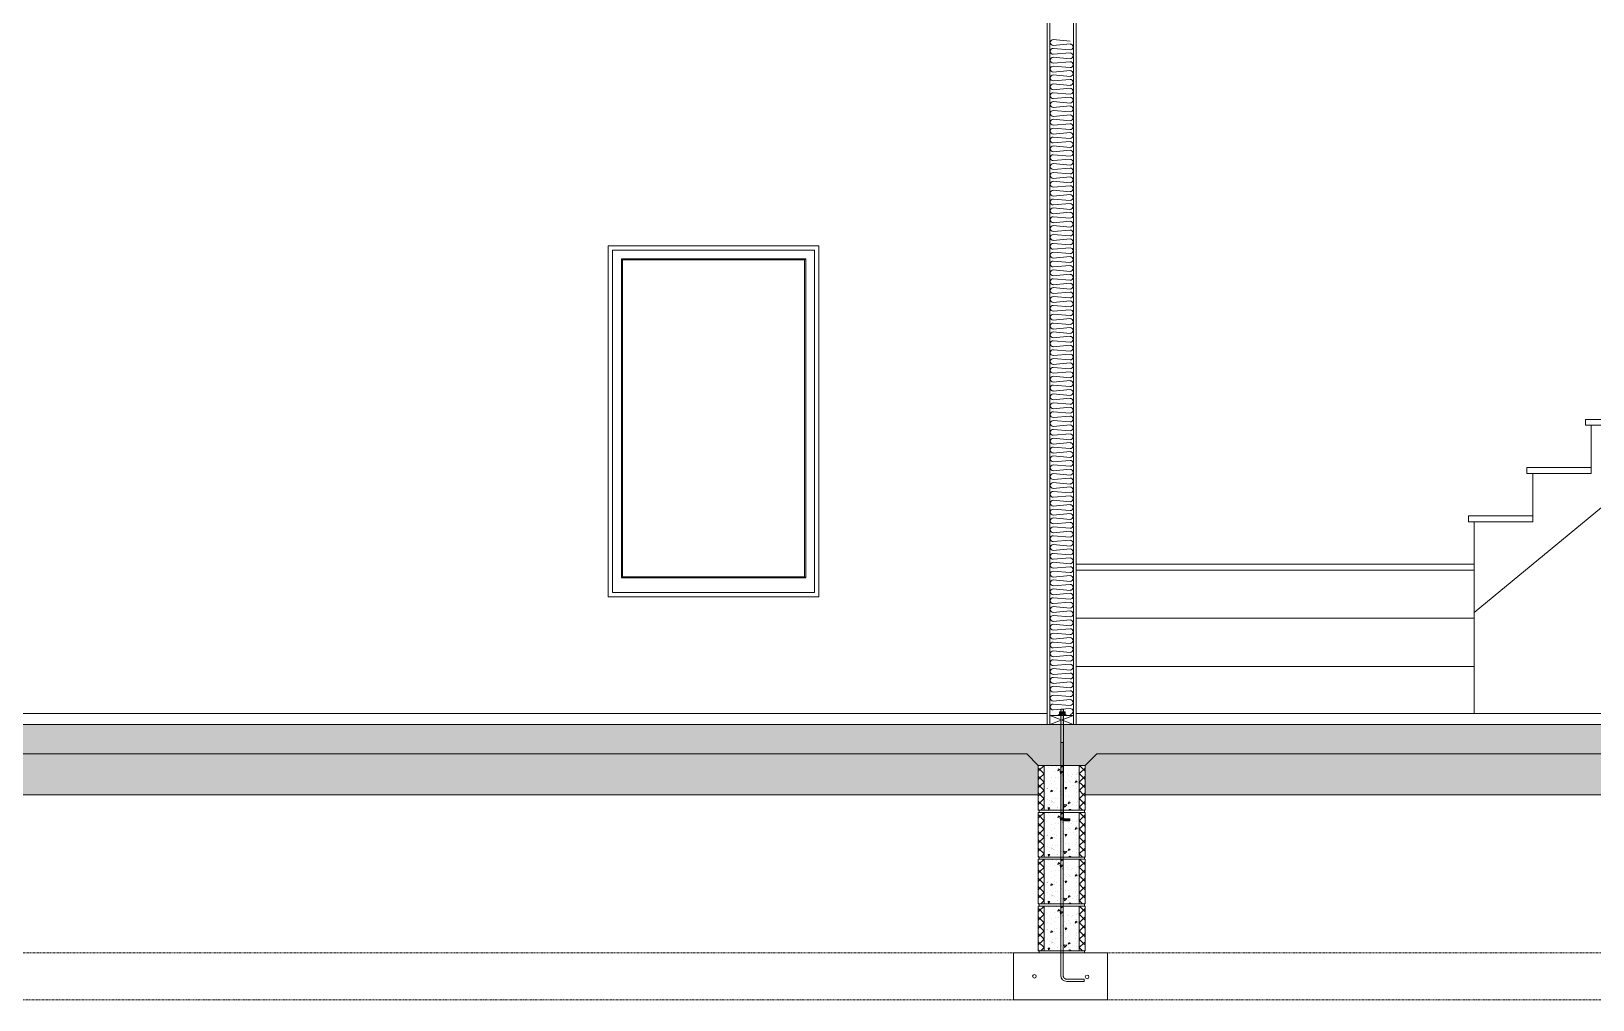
# Model space of a CAD drawing. Header units: inches. Extents: x 99 to 15695, y -7208 to 2559.
# Drawn here: x 13480.2 to 13747, y -3885.4 to -3719.9 of the extents above; entities that cross this region are included whole.
import ezdxf

# ---------------------------------------------------------------- set-up
doc = ezdxf.new("R2010")
doc.units = ezdxf.units.IN
doc.header["$LTSCALE"] = 96
doc.header["$MEASUREMENT"] = 0
doc.linetypes.add('Dash', pattern=[0.225, 0.15, -0.075])
doc.layers.get('0').update_dxf_attribs({"lineweight": 5})
doc.layers.add('Common', color=4, linetype='Continuous', lineweight=5)
doc.layers.add('Hatch', color=7, linetype='Continuous', lineweight=0, true_color=0x919191)
doc.layers.add('Insulate', color=7, linetype='Continuous', lineweight=0, true_color=0x918d8e)
pattern_1 = [(228.0127875, (6990.69236, -6397.67975), (-40, -45), [0.67268, -66.5954402]), (184.9697407, (6990.24236, -6398.17975), (60, 5), [1.15434, -114.2796238]), (132.510447, (6989.09236, -6398.27975), (50, -55), [0.81394, -80.580163]), (267.273689, (6987.14236, -6399.52975), (5, 100), [1.05119, -104.0677902]), (292.833654, (6987.09236, -6400.57975), (-25, 60), [1.030775, -102.0468656]), (357.273689, (6987.49236, -6401.52975), (-100, 5), [1.05119, -104.0677902]), (37.6942405, (6988.54236, -6401.57975), (-65, -50), [1.390145, -137.6242427]), (72.2553284, (6989.64236, -6400.72975), (35, 110), [1.31244, -129.9316075]), (121.4295656, (6990.04236, -6399.47975), (-40, 65), [1.05475, -104.4203655]), (175.236358, (6989.49236, -6398.57975), (55, -5), [1.20416, -59.003813]), (222.3974378, (6988.29236, -6398.47975), (-60, -55), [1.55724, -154.166875]), (138.814075, (6992.09236, -6399.57975), (-35, 30), [0.531505, -52.619224]), (171.4692344, (6991.69236, -6399.22975), (65, -10), [1.011185, -100.107557]), (225, (6990.6924, -6399.0797), (-3e-15, -5), [0.707105, -6.3639628]), (203.198591, (6990.34236, -6398.47975), (25, 10), [0.38079, -37.6980755]), (291.80141, (6989.9924, -6398.6297), (-5, 15), [0.538515, -26.387309]), (30.963757, (6990.1924, -6399.12975), (15, 10), [0.874645, -28.2801145]), (161.56505, (6990.9424, -6398.6797), (10, -5), [0.632455, -15.1789333]), (16.3895403, (6987.09236, -6398.62975), (50, 15), [0.886, -87.7142257]), (70.346176, (6987.94236, -6398.37975), (-20, -55), [0.743305, -73.5870387]), (293.198591, (6990.94236, -6397.67975), (-10, 25), [0.761575, -37.3172905]), (343.6104597, (6991.24236, -6398.37975), (-50, 15), [0.886, -87.7142257]), (339.443955, (6987.09236, -6401.72975), (-25, 10), [0.8544, -41.8656187]), (294.7751406, (6987.89236, -6402.02975), (-25, 55), [0.71589, -70.8732153]), (66.801409, (6990.99236, -6402.67975), (10, 25), [0.761575, -37.3172905]), (17.3540246, (6991.29236, -6401.97975), (-65, -20), [0.838155, -82.977118]), (69.443955, (6988.54236, -6402.67975), (-10, -25), [0.4272, -42.2928187]), (101.309932, (6990.6924, -6402.6797), (-5, 20), [0.25495, -25.2401476]), (165.963757, (6990.6424, -6402.4297), (15, -5), [1.030775, -19.584753]), (186.009006, (6989.64236, -6402.17975), (50, 5), [0.95525, -94.569616]), (303.690068, (6990.1924, -6399.5797), (-5, 10), [0.72111, -17.3066464]), (353.1572266, (6990.59236, -6400.17975), (85, -10), [1.25897, -124.637813]), (60.945396, (6991.84236, -6400.32975), (-20, -35), [0.51478, -50.9633707]), (90, (6992.0924, -6399.8797), (-5, 5), [0.3, -4.7]), (120.256437, (6989.54236, -6402.02975), (20, -35), [0.69462, -68.7676]), (48.0127875, (6989.19236, -6401.42975), (40, 45), [1.34536, -65.9227602]), (0, (6990.0924, -6400.4297), (5, 5), [1.3, -3.7]), (325.3048465, (6991.39236, -6400.42975), (50, -35), [0.79057, -78.2663715]), (254.054604, (6992.04236, -6400.87975), (-5, -20), [0.72801, -35.6725394]), (207.6459754, (6991.84236, -6401.57975), (-95, -50), [1.185325, -117.347371]), (175.4260787, (6990.79236, -6402.12975), (-65, 5), [1.253995, -124.145367])]

# ---------------------------------------------------------------- blocks, each defined once
blk = doc.blocks.new('-CAD Details ToolKit_ 8_ CMU w_ Grout')
at = {"layer": 'Common', "transparency": 33554687}
for points in [[(-3.81, 0.01), (-3.81, 7.62), (-2.81, 7.62), (-2.81, 0.01)], [(-3.69, 7.62), (-3.69, 8), (4.06, 8), (4.06, 7.62)], [(-2.81, 0.01), (-2.81, 7.62), (3.19, 7.62), (3.19, 0.01)], [(3.19, 0.01), (3.19, 7.62), (4.19, 7.62), (4.19, 0.01)]]:
    blk.add_lwpolyline(points, close=True, dxfattribs=at)
at = {"layer": 'Hatch', "transparency": 33554687}
for p, q in [((-3.81, 7.5), (-3.8, 7.52)), ((-3.81, 6.64), (-3.66, 6.49)), ((-3.81, 6.09), (-3.63, 6.27)), ((-3.8, 7.52), (-3.69, 7.62)), ((-2.81, 5.64), (-3.66, 6.49)), ((-3.63, 6.27), (-2.81, 7.09)), ((-3.47, 5.02), (-2.81, 5.67)), ((-3.38, 7.62), (-2.81, 7.06)), ((-2.81, 7.55), (-2.81, 7.55)), ((-2.81, 7.43), (-2.81, 7.43)), ((-2.81, 6.83), (-2.81, 6.83)), ((-2.81, 5.93), (-2.81, 5.93)), ((-2.81, 5.84), (-2.81, 5.84)), ((-2.76, 7.59), (-2.76, 7.59)), ((-2.71, 7.62), (-2.71, 7.62)), ((-2.62, 6.85), (-2.62, 6.85)), ((-2.57, 6.12), (-2.57, 6.12)), ((-2.54, 7.26), (-2.54, 7.26)), ((-2.32, 6.31), (-2.32, 6.31)), ((-2.29, 6.89), (-2.29, 6.89)), ((-2.24, 5.48), (-2.24, 5.48)), ((-1.69, 6.72), (-1.69, 6.72)), ((-1.39, 7.52), (-1.3, 7.62)), ((-1.39, 7.52), (-1.09, 7.5)), ((-1.27, 6.39), (-0.92, 6.52)), ((-1.27, 6.39), (-1.02, 6.22)), ((-1.13, 5.9), (-1.13, 5.9)), ((-1.09, 7.5), (-1.11, 7.62)), ((-1.04, 7.06), (-1.04, 7.06)), ((-1.02, 6.22), (-0.92, 6.52)), ((-0.66, 6.7), (-0.27, 7.1)), ((-0.66, 6.7), (-0.22, 6.63)), ((-0.22, 6.63), (-0.27, 7.1)), ((0.24, 6.66), (0.24, 6.66)), ((0.38, 7.25), (0.38, 7.25)), ((0.45, 7.62), (0.45, 7.62)), ((0.86, 7.13), (0.86, 7.13)), ((0.96, 5.59), (0.96, 5.59)), ((0.99, 7.13), (0.99, 7.13)), ((1.29, 5.57), (1.29, 5.57)), ((1.29, 5.57), (1.29, 5.57)), ((1.44, 6.31), (1.44, 6.31)), ((1.5, 7.62), (1.5, 7.62)), ((1.51, 6.27), (1.51, 6.27)), ((1.71, 6.14), (1.71, 6.14)), ((1.71, 6.14), (1.71, 6.14)), ((1.77, 6.21), (1.77, 6.21)), ((1.77, 6.21), (1.77, 6.21)), ((1.82, 5.64), (1.82, 5.64)), ((1.86, 6.33), (1.86, 6.33)), ((1.86, 6.33), (1.86, 6.33)), ((1.87, 7.62), (1.87, 7.62)), ((1.98, 5.97), (1.98, 5.97)), ((2, 6.2), (2, 6.2)), ((2.02, 7.53), (2.02, 7.53)), ((2.2, 7.21), (2.44, 7.5)), ((2.2, 7.21), (2.49, 7.18)), ((2.23, 6), (2.23, 6)), ((2.28, 6.6), (2.28, 6.6)), ((2.5, 7.2), (2.44, 7.5)), ((2.49, 7.18), (2.5, 7.18)), ((2.5, 7.18), (2.5, 7.2)), ((2.51, 7.22), (2.51, 7.22)), ((2.51, 7.22), (2.51, 7.22)), ((2.58, 7.17), (2.58, 7.17)), ((2.69, 5.75), (2.69, 5.75)), ((3.14, 7.56), (3.14, 7.56)), ((3.14, 7.56), (3.14, 7.56)), ((3.16, 7.56), (3.16, 7.56)), ((3.19, 7.57), (3.19, 7.57)), ((3.19, 7.06), (3.25, 7.12)), ((3.27, 7.01), (3.19, 7.09)), ((3.19, 7.02), (3.19, 7.02)), ((3.19, 7.01), (3.19, 7.01)), ((3.19, 5.64), (3.42, 5.87)), ((3.19, 5.67), (3.48, 5.38)), ((3.19, 5.44), (3.19, 5.44)), ((3.19, 5.39), (3.19, 5.39)), ((3.25, 7.12), (3.76, 7.62)), ((3.27, 7.01), (4.19, 6.09)), ((3.42, 5.87), (4.19, 6.64)), ((4.19, 4.67), (3.48, 5.38)), ((4.19, 7.5), (4.06, 7.62)), ((-3.81, 5.23), (-3.45, 4.86)), ((-3.81, 4.67), (-3.47, 5.02)), ((-3.81, 3.81), (-3.24, 3.24)), ((-3.81, 3.26), (-3.31, 3.77)), ((-2.81, 4.23), (-3.45, 4.86)), ((-3.31, 3.77), (-2.81, 4.26)), ((-3.24, 3.24), (-2.81, 2.81)), ((-3.14, 2.52), (-2.81, 2.84)), ((-2.81, 4.31), (-2.81, 4.31)), ((-2.81, 4.26), (-2.81, 4.26)), ((-2.81, 3.23), (-2.81, 3.23)), ((-2.81, 2.7), (-2.81, 2.7)), ((-2.63, 2.83), (-2.63, 2.83)), ((-2.6, 4.48), (-2.6, 4.48)), ((-2.48, 2.76), (-2.13, 2.9)), ((-2.48, 2.76), (-2.24, 2.6)), ((-2.45, 2.98), (-2.45, 2.98)), ((-2.38, 4.64), (-2.38, 4.64)), ((-2.36, 5.09), (-2.36, 5.09)), ((-2.29, 3.93), (-2.29, 3.93)), ((-2.24, 2.6), (-2.13, 2.9)), ((-1.83, 3.36), (-1.83, 3.36)), ((-1.37, 2.95), (-1.37, 2.95)), ((-1.2, 2.79), (-1.2, 2.79)), ((-0.99, 5.27), (-0.99, 5.27)), ((-0.69, 3.76), (-0.45, 4.05)), ((-0.69, 3.76), (-0.39, 3.73)), ((-0.68, 2.9), (-0.68, 2.9)), ((-0.68, 2.9), (-0.68, 2.9)), ((-0.51, 5.34), (-0.51, 5.34)), ((-0.46, 4.35), (-0.46, 4.35)), ((-0.39, 3.73), (-0.45, 4.05)), ((-0.33, 2.67), (-0.33, 2.67)), ((-0.18, 3.57), (-0.18, 3.57)), ((-0.18, 3.57), (-0.18, 3.57)), ((0.12, 3.33), (0.12, 3.33)), ((0.18, 4.99), (0.18, 4.99)), ((0.4, 3.65), (0.4, 3.65)), ((0.46, 4.44), (0.46, 4.44)), ((0.46, 4.44), (0.46, 4.44)), ((1.05, 3.91), (1.05, 3.91)), ((1.38, 3.78), (1.38, 3.78)), ((1.42, 2.71), (1.42, 2.71)), ((1.45, 4.35), (1.45, 4.35)), ((1.72, 4.38), (2.07, 4.51)), ((1.72, 4.38), (1.97, 4.21)), ((1.97, 4.21), (2.07, 4.51)), ((1.98, 3.05), (1.98, 3.05)), ((2.63, 3.94), (2.63, 3.94)), ((2.67, 3.94), (2.67, 3.94)), ((2.7, 3.95), (2.7, 3.95)), ((2.71, 3.92), (2.71, 3.92)), ((3.19, 4.23), (3.58, 4.62)), ((3.19, 4.26), (3.7, 3.75)), ((3.19, 3.97), (3.19, 3.97)), ((3.19, 3.85), (3.19, 3.85)), ((3.19, 3.78), (3.19, 3.78)), ((3.19, 2.81), (3.75, 3.37)), ((3.91, 2.12), (3.19, 2.84)), ((3.58, 4.62), (4.19, 5.23)), ((4.19, 3.26), (3.7, 3.75)), ((3.75, 3.37), (4.19, 3.81)), ((-3.81, 1.84), (-3.14, 2.52)), ((-3.02, 1.61), (-3.81, 2.4)), ((-3.81, 0.43), (-2.98, 1.27)), ((-2.84, 0.01), (-3.81, 0.98)), ((-3.02, 1.61), (-2.81, 1.4)), ((-2.98, 1.27), (-2.81, 1.43)), ((-2.82, 0.01), (-2.81, 0.02)), ((-2.81, 1.43), (-2.81, 1.43)), ((-2.81, 1.08), (-2.81, 1.08)), ((-2.81, 0.02), (-2.81, 0.02)), ((-2.66, 1.19), (-2.66, 1.19)), ((-2.51, 1.31), (-2.51, 1.31)), ((-2.38, 1.49), (-2.38, 1.49)), ((-2.35, 2.37), (-2.35, 2.37)), ((-2.13, 2.24), (-2.13, 2.24)), ((-1.65, 1.58), (-1.65, 1.58)), ((-1.65, 1.58), (-1.65, 1.58)), ((-1.48, 1.82), (-1.48, 1.82)), ((-1.48, 1.82), (-1.48, 1.82)), ((-1.01, 1.67), (-1.01, 1.67)), ((-0.94, 2.55), (-0.94, 2.55)), ((-0.94, 2.55), (-0.94, 2.55)), ((-0.79, 1.38), (-0.79, 1.38)), ((0, 1), (0.39, 1.41)), ((0, 1), (0.44, 0.93)), ((0.01, 0.01), (0.24, 0.29)), ((0.01, 0.01), (0.01, 0.01)), ((0.06, 1.81), (0.06, 1.81)), ((0.06, 1.66), (0.06, 1.66)), ((0.07, 0.01), (0.07, 0.01)), ((0.09, 1.61), (0.09, 1.61)), ((0.29, 0.01), (0.24, 0.29)), ((0.44, 0.93), (0.39, 1.41)), ((0.5, 0.75), (0.85, 0.88)), ((0.5, 0.75), (0.75, 0.58)), ((0.75, 0.58), (0.85, 0.88)), ((0.77, 1.98), (0.77, 1.98)), ((1.1, 0.14), (1.1, 0.14)), ((1.32, 1.97), (1.32, 1.97)), ((1.36, 0.01), (1.36, 0.01)), ((1.39, 1.07), (1.39, 1.07)), ((1.74, 0.1), (1.74, 0.1)), ((1.88, 2.05), (1.88, 2.05)), ((2.12, 0.01), (2.12, 0.01)), ((2.46, 0.27), (2.46, 0.27)), ((3.19, 2.17), (3.19, 2.17)), ((3.19, 2.16), (3.19, 2.16)), ((3.19, 1.4), (3.91, 2.12)), ((4.12, 0.5), (3.19, 1.43)), ((3.19, 0.54), (3.19, 0.54)), ((3.19, 0.37), (3.19, 0.37)), ((3.2, 0.01), (3.19, 0.03)), ((3.2, 0.01), (4.07, 0.87)), ((3.91, 2.12), (4.19, 2.4)), ((3.91, 2.12), (4.19, 1.84)), ((4.07, 0.87), (4.19, 0.98)), ((4.19, 0.43), (4.12, 0.5))]:
    blk.add_line(p, q, dxfattribs=at)
blk = doc.blocks.new('-CAD Details ToolKit_Cast-in-Place Anchor Bolt')
at = {"color": 9, "true_color": 0xc0c0c0, "transparency": 33554687}
for points in [[(0.38, 9), (-0.98, 9), (0.38, 9), (-0.98, 9.14)], [(-0.98, 9.14), (0.38, 9.14), (-0.98, 9.14), (0.38, 9)], [(0.2, 9.14), (-0.8, 9.14), (0.2, 9.14), (-0.8, 9.64)], [(-0.8, 9.64), (0.2, 9.64), (-0.8, 9.64), (0.2, 9.14)]]:
    blk.add_solid(points, dxfattribs=at)
at = {"color": 9, "lineweight": 0, "true_color": 0xc0c0c0, "transparency": 33554687}
for points in [[(-0.12, -8.41), (-0.52, -8.39), (-0.12, -8.41), (-0.12, 10.06)], [(-0.12, 10.06), (-0.52, -8.39), (-0.12, 10.06), (-0.52, 10.06)], [(-0.12, -8.41), (-0.52, -8.44), (-0.12, -8.41), (-0.52, -8.39)], [(-0.12, -8.41), (-0.12, -8.44), (-0.12, -8.41), (-0.52, -8.44)], [(-0.12, -8.44), (-0.5, -8.52), (-0.12, -8.44), (-0.52, -8.44)], [(-0.11, -8.47), (-0.5, -8.52), (-0.11, -8.47), (-0.12, -8.44)], [(-0.48, -8.6), (-0.5, -8.52), (-0.48, -8.6), (-0.11, -8.47)], [(-0.11, -8.47), (-0.1, -8.5), (-0.11, -8.47), (-0.48, -8.6)], [(-0.1, -8.5), (-0.44, -8.68), (-0.1, -8.5), (-0.48, -8.6)], [(-0.09, -8.52), (-0.44, -8.68), (-0.09, -8.52), (-0.1, -8.5)], [(-0.39, -8.75), (-0.44, -8.68), (-0.39, -8.75), (-0.09, -8.52)], [(-0.08, -8.54), (-0.39, -8.75), (-0.08, -8.54), (-0.09, -8.52)], [(-0.34, -8.81), (-0.39, -8.75), (-0.34, -8.81), (-0.08, -8.54)], [(-0.06, -8.56), (-0.34, -8.81), (-0.06, -8.56), (-0.08, -8.54)], [(-0.27, -8.87), (-0.34, -8.81), (-0.27, -8.87), (-0.06, -8.56)], [(-0.04, -8.58), (-0.27, -8.87), (-0.04, -8.58), (-0.06, -8.56)], [(-0.2, -8.91), (-0.27, -8.87), (-0.2, -8.91), (-0.04, -8.58)], [(-0.02, -8.6), (-0.2, -8.91), (-0.02, -8.6), (-0.04, -8.58)], [(-0.13, -8.95), (-0.2, -8.91), (-0.13, -8.95), (-0.02, -8.6)], [(0.01, -8.61), (-0.13, -8.95), (0.01, -8.61), (-0.02, -8.6)], [(0.04, -8.62), (-0.13, -8.95), (0.04, -8.62), (0.01, -8.61)], [(-0.05, -8.98), (-0.13, -8.95), (-0.05, -8.98), (0.04, -8.62)], [(0.06, -8.63), (-0.05, -8.98), (0.06, -8.63), (0.04, -8.62)], [(0.03, -8.99), (-0.05, -8.98), (0.03, -8.99), (0.06, -8.63)], [(0.06, -8.63), (0.1, -9), (0.06, -8.63), (0.03, -8.99)], [(0.06, -8.63), (0.98, -8.63), (0.06, -8.63), (0.1, -9)], [(0.98, -8.63), (0.98, -9), (0.98, -8.63), (0.1, -9)]]:
    blk.add_solid(points, dxfattribs=at)
at = {"layer": 'Common', "transparency": 33554687}
for points in [[(-0.98, 9), (-0.98, 9.14), (0.38, 9.14), (0.38, 9)], [(-0.8, 9.14), (-0.8, 9.64), (0.2, 9.64), (0.2, 9.14)]]:
    blk.add_lwpolyline(points, close=True, dxfattribs=at)
blk.add_lwpolyline([(-0.12, 10.06), (-0.12, -8.41, 0.375648), (0.06, -8.63), (0.98, -8.63), (0.98, -9), (0.1, -9, -0.389407), (-0.52, -8.39), (-0.52, 10.06)], format="xyb", close=True, dxfattribs=at)
blk = doc.blocks.new('*U389')
at = {"layer": 'Insulate', "transparency": 33554687}
for p, q in [((1.44, -0.13), (-1.44, 0.13)), ((-1.44, -0.88), (1.44, -0.63))]:
    blk.add_line(p, q, dxfattribs=at)
for centre, start, end in [((-1.44, -0.38), 90, 270), ((1.44, 0.38), 270, 90)]:
    blk.add_arc(centre, 0.503, start, end, dxfattribs=at)
blk = doc.blocks.new('*U390')
at = {"layer": 'Insulate', "color": 0, "linetype": 'ByBlock', "lineweight": -2, "transparency": 16777216}
for p in [(0, 0), (0, -1.51), (0, -3.03), (0, -4.54), (0, -6.05), (0, -7.57), (0, -9.08), (0, -10.59), (0, -12.11), (0, -13.62), (0, -15.13), (0, -16.65), (0, -18.16), (0, -19.67), (0, -21.19), (0, -22.7), (0, -24.21), (0, -25.73), (0, -27.24), (0, -28.75), (0, -30.27), (0, -31.78), (0, -33.29), (0, -34.81), (0, -36.32), (0, -37.83), (0, -39.35), (0, -40.86), (0, -42.37), (0, -43.89), (0, -45.4), (0, -46.91), (0, -48.43), (0, -49.94), (0, -51.45), (0, -52.97), (0, -54.48), (0, -55.99), (0, -57.51), (0, -59.02), (0, -60.53), (0, -62.05), (0, -63.56), (0, -65.07), (0, -66.59), (0, -68.1), (0, -69.61), (0, -71.13), (0, -72.64), (0, -74.15), (0, -75.67), (0, -77.18), (0, -78.69), (0, -80.21), (0, -81.72), (0, -83.23), (0, -84.75), (0, -86.26), (0, -87.77), (0, -89.29), (0, -90.8), (0, -92.31), (0, -93.83), (0, -95.34), (0, -96.85), (0, -98.37), (0, -99.88), (0, -101.39), (0, -102.91), (0, -104.42), (0, -105.93), (0, -107.45), (0, -108.96), (0, -110.47), (0, -111.99), (0, -113.5)]:
    blk.add_blockref('*U389', p, dxfattribs=at)

msp = doc.modelspace()

# ---------------------------------------------------------------- hatches: boundary and pattern name
at = {"layer": 'Hatch'}
h = msp.add_hatch(dxfattribs=at)
h.set_pattern_fill('AR-CONC', color=256, scale=0.5, angle=720)
h.set_pattern_definition([(50, (6987.0924, -6402.6797), (3.5863009, -0.3137607), [0.375, -4.125]), (355, (6987.0924, -6402.6797), (-0.6937567, 3.7609607), [0.3, -3.3]), (100.451444, (6987.3912, -6402.706), (2.8925442, 3.4472), [0.318701, -3.5057106]), (46.1842, (6987.0924, -6401.6797), (5.3362067, -0.8275964), [0.5625, -6.1875]), (96.635635, (6987.537, -6401.7487), (4.6733097, 4.870593), [0.4780517, -5.2585688]), (351.18416, (6987.0924, -6401.68), (4.6733097, 4.870593), [0.45, -4.95]), (21, (6987.5924, -6401.9297), (2.9845353, -2.0130945), [0.375, -4.125]), (326, (6987.5924, -6401.9297), (1.2165767, 3.6257502), [0.3, -3.3]), (71.451445, (6987.841, -6402.0975), (4.2011119, 1.6126558), [0.318701, -3.5057106]), (37.5, (6987.0924, -6402.6797), (0.06079928, 1.66446927), [0, -3.26, 0, -3.35, 0, -3.3125]), (7.5, (6987.0924, -6402.6797), (1.3153477, 1.97205856), [0, -1.91, 0, -3.185, 0, -1.2625]), (327.5, (6985.9774, -6402.6797), (2.66911218, -0.11277436), [0, -1.25, 0, -3.9, 0, -5.175]), (317.5, (6985.4774, -6402.6797), (2.91593085, 0.5005249), [0, -1.625, 0, -2.59, 0, -3.675])])
edge = h.paths.add_edge_path()
edge.add_line((14499.77, -3838.36), (13299.78, -3838.36))
edge.add_line((13299.78, -3838.36), (13299.78, -3845.37))
edge.add_line((13299.78, -3845.37), (13307.74, -3845.37))
edge.add_line((13307.74, -3845.37), (13309.78, -3843.36))
edge.add_line((13309.78, -3843.36), (13650.3, -3843.36))
edge.add_line((13650.3, -3843.36), (13652.27, -3845.36))
edge.add_line((13652.27, -3845.36), (13660.27, -3845.36))
edge.add_line((13660.27, -3845.36), (13662.25, -3843.36))
edge.add_line((13662.25, -3843.36), (13888.8, -3843.36))
edge.add_line((13888.8, -3843.36), (13890.77, -3845.36))
edge.add_line((13890.77, -3845.36), (13898.77, -3845.36))
edge.add_line((13898.77, -3845.36), (13900.75, -3843.36))
edge.add_line((13900.75, -3843.36), (14489.8, -3843.36))
edge.add_line((14489.8, -3843.36), (14491.77, -3845.36))
edge.add_line((14491.77, -3845.36), (14499.77, -3845.36))
edge.add_line((14499.77, -3845.36), (14499.77, -3838.36))
h = msp.add_hatch(dxfattribs=at)
h.set_pattern_fill('GRAVEL', color=256, scale=5, angle=720)
h.set_pattern_definition(pattern_1)
h.paths.add_polyline_path([(13652.27, -3850.36), (13652.27, -3845.36), (13650.3, -3843.36), (13309.78, -3843.36), (13307.73, -3845.38), (13307.78, -3845.38), (13307.78, -3850.36)])
h = msp.add_hatch(dxfattribs=at)
h.set_pattern_fill('GRAVEL', color=256, scale=5, angle=720)
h.set_pattern_definition(pattern_1)
h.paths.add_polyline_path([(13890.77, -3845.36), (13888.8, -3843.36), (13662.25, -3843.36), (13660.27, -3845.27), (13660.27, -3850.27), (13890.77, -3850.36)])

# ---------------------------------------------------------------- linework, layer by layer
at = {"layer": 'Common'}
for p, q in [((13653.77, -3716.57), (13653.77, -3838.36)), ((13654.27, -3836.84), (13654.27, -3716.57)), ((13658.27, -3716.57), (13658.27, -3836.84)), ((13658.77, -3716.57), (13658.77, -3836.45)), ((13726.77, -3819.21), (13846.77, -3720.3)), ((13578.77, -3756.57), (13614.77, -3756.57)), ((13578.77, -3816.57), (13578.77, -3756.57)), ((13614.77, -3756.57), (13578.77, -3756.57)), ((13578.77, -3756.57), (13578.77, -3816.57)), ((13614.77, -3756.57), (13614.77, -3816.57)), ((13614.77, -3816.57), (13614.77, -3756.57)), ((13579.52, -3757.32), (13579.52, -3815.82)), ((13614.02, -3757.32), (13579.52, -3757.32)), ((13581.02, -3758.82), (13612.52, -3758.82)), ((13581.02, -3813.32), (13581.02, -3758.82)), ((13581.02, -3758.82), (13581.21, -3759.01)), ((13581.21, -3813.13), (13581.21, -3759.01)), ((13581.21, -3759.01), (13612.34, -3759.01)), ((13612.52, -3758.82), (13612.34, -3759.01)), ((13612.34, -3759.01), (13612.34, -3813.13)), ((13612.52, -3813.32), (13612.52, -3758.82)), ((13614.02, -3815.82), (13614.02, -3757.32)), ((13745.77, -3787.24), (13745.77, -3786.24)), ((13745.77, -3786.24), (13756.77, -3786.24)), ((13756.77, -3787.24), (13745.77, -3787.24)), ((13746.77, -3787.24), (13746.77, -3795.48)), ((13735.77, -3795.48), (13735.77, -3794.48)), ((13735.77, -3794.48), (13746.77, -3794.48)), ((13746.77, -3795.48), (13735.77, -3795.48)), ((13736.77, -3803.73), (13736.77, -3795.48)), ((13725.77, -3802.73), (13736.77, -3802.73)), ((13725.77, -3803.73), (13725.77, -3802.73)), ((13736.77, -3803.73), (13725.77, -3803.73)), ((13726.77, -3836.45), (13726.77, -3803.73)), ((13581.02, -3813.32), (13581.21, -3813.13)), ((13612.34, -3813.13), (13581.21, -3813.13)), ((13612.52, -3813.32), (13612.34, -3813.13)), ((13658.77, -3820.21), (13658.77, -3810.97)), ((13658.77, -3810.97), (13726.77, -3810.97)), ((13726.77, -3811.97), (13658.77, -3811.97)), ((13614.02, -3815.82), (13579.52, -3815.82)), ((13612.52, -3813.32), (13581.02, -3813.32)), ((13578.77, -3816.57), (13614.77, -3816.57)), ((13578.77, -3816.57), (13614.77, -3816.57)), ((13658.77, -3820.21), (13726.77, -3820.21)), ((13658.77, -3828.45), (13726.77, -3828.45)), ((13299.77, -3836.45), (13653.77, -3836.45)), ((13299.77, -3836.45), (13653.77, -3836.45)), ((13654.27, -3836.84), (13654.27, -3838.34)), ((13658.27, -3836.84), (13658.27, -3838.36)), ((13658.77, -3836.45), (13658.77, -3838.36)), ((13658.77, -3836.45), (13891.77, -3836.45))]:
    msp.add_line(p, q, dxfattribs=at)
at = {"layer": 'Common', "linetype": 'Continuous', "transparency": 33554687}
for p, q in [((13658.27, -3836.84), (13654.27, -3838.34)), ((13658.27, -3838.34), (13654.27, -3836.84)), ((13654.27, -3836.84), (13658.27, -3836.84))]:
    msp.add_line(p, q, dxfattribs=at)
at = {"layer": 'Common', "linetype": 'Dash', "ltscale": 0.01}
for p, q in [((13311.61, -3877.37), (13648.06, -3877.37)), ((13664.11, -3877.37), (13886.56, -3877.37)), ((13648.06, -3885.37), (13311.61, -3885.37)), ((13886.56, -3885.37), (13664.11, -3885.37))]:
    msp.add_line(p, q, dxfattribs=at)
at = {"layer": 'Common', "linetype": 'Continuous', "transparency": 33554687}
for points in [[(14499.77, -3838.36), (13299.78, -3838.36), (13299.78, -3845.37), (13307.74, -3845.37), (13309.78, -3843.36), (13650.3, -3843.36), (13652.27, -3845.36), (13660.27, -3845.36), (13662.25, -3843.36), (13888.8, -3843.36), (13890.77, -3845.36), (13898.77, -3845.36), (13900.75, -3843.36), (14489.8, -3843.36), (14491.77, -3845.36), (14499.77, -3845.36), (14499.77, -3838.36)], [(13652.27, -3850.36), (13307.78, -3850.36)], [(13890.77, -3850.36), (13660.27, -3850.36)]]:
    msp.add_lwpolyline(points, dxfattribs=at)
msp.add_lwpolyline([(13656.5, -3841.45), (13656.5, -3881.13, 0.459117), (13657.25, -3881.87), (13660.12, -3881.87), (13660.13, -3882.25), (13657.12, -3882.25, -0.404899), (13656.12, -3881.25), (13656.12, -3841.45)], format="xyb", close=True, dxfattribs=at)
msp.add_lwpolyline([(13664.11, -3877.37), (13664.11, -3885.37), (13648.06, -3885.37), (13648.06, -3877.37)], close=True, dxfattribs=at)
for centre in [(13651.62, -3881.37), (13660.61, -3881.47)]:
    msp.add_circle(centre, 0.312, dxfattribs=at)

# ---------------------------------------------------------------- block references
at = {"linetype": 'Continuous', "lineweight": 0, "transparency": 33554687}
msp.add_blockref('-CAD Details ToolKit_Cast-in-Place Anchor Bolt', (13656.67, -3845.82), dxfattribs=at)
at = {"transparency": 33554687, "rotation": 180}
for p in [(13656.46, -3845.37), (13656.46, -3853.37)]:
    msp.add_blockref('-CAD Details ToolKit_ 8_ CMU w_ Grout', p, dxfattribs=at)
at = {"linetype": 'Continuous', "lineweight": 0, "transparency": 33554687, "rotation": 180}
for p in [(13656.46, -3861.37), (13656.46, -3869.37)]:
    msp.add_blockref('-CAD Details ToolKit_ 8_ CMU w_ Grout', p, dxfattribs=at)
at = {"layer": 'Insulate', "extrusion": (0, 0, -1), "zscale": -1, "rotation": 180}
msp.add_blockref('*U390', (-13656.27, -3835.74), dxfattribs=at)

doc.saveas('drawing.dxf')
